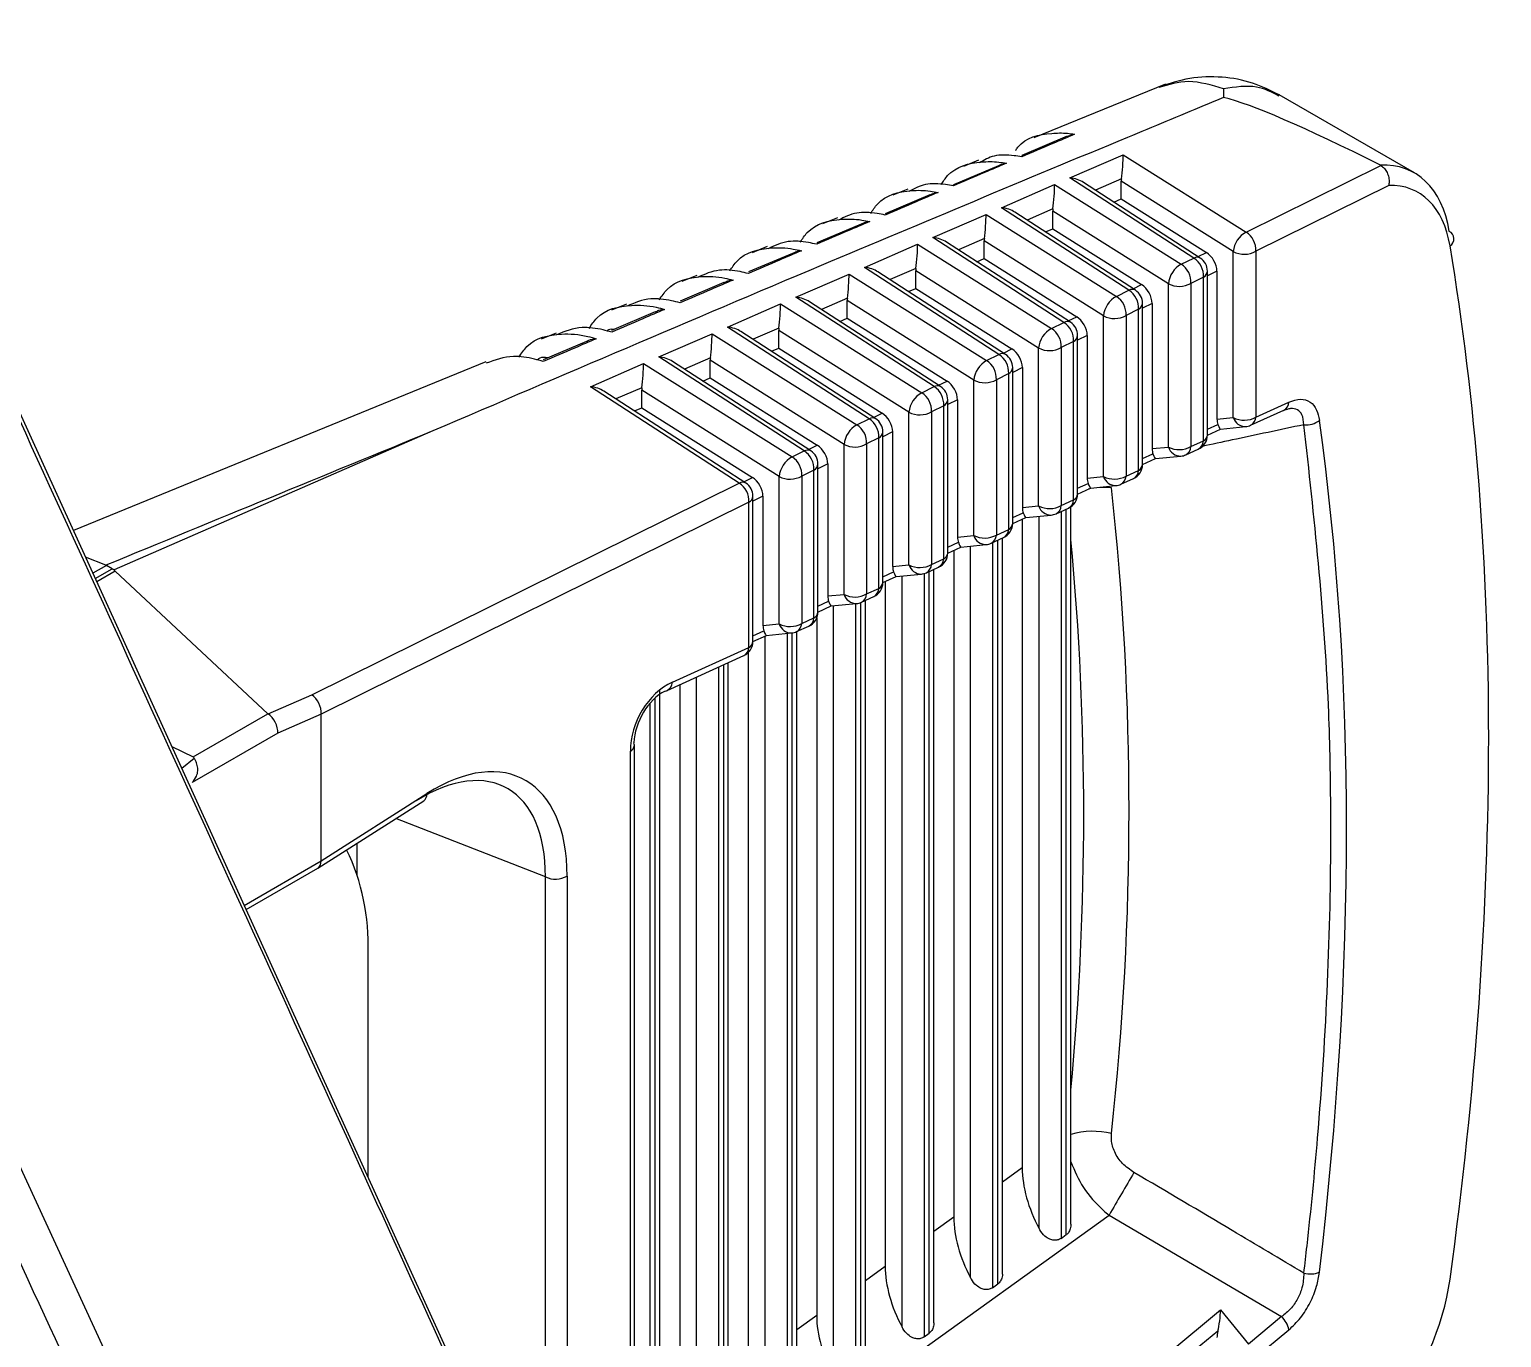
# Model space of a CAD drawing. Extents: x 8 to 113, y 1 to 87.
# Drawn here: x 22.4 to 23.342, y 69.533 to 70.37 of the extents above; entities that cross this region are included whole.
import ezdxf

# ---------------------------------------------------------------- set-up
doc = ezdxf.new("R2010")
doc.units = 0
doc.header["$MEASUREMENT"] = 0
doc.layers.add('OBJECT', color=7, linetype='CONTINUOUS')

msp = doc.modelspace()

# ---------------------------------------------------------------- linework, layer by layer
at = {"layer": 'OBJECT'}
for p, q in [((22.05938, 70.36787), (22.52776, 69.35266)), ((23.12737, 70.33479), (23.04311, 70.30054)), ((23.16447, 70.33192), (23.16443, 70.32639)), ((23.28658, 70.27808), (23.19992, 70.32811)), ((23.06446, 70.30156), (23.03531, 70.28922)), ((23.00766, 70.28614), (22.99797, 70.2822)), ((23.06616, 70.27491), (23.10015, 70.28972)), ((23.10015, 70.28972), (23.17887, 70.24021)), ((23.02037, 70.28264), (22.99163, 70.27054)), ((23.14537, 70.22361), (23.06616, 70.27491)), ((23.17887, 70.24021), (23.26506, 70.2829)), ((23.26506, 70.2829), (23.26479, 70.28305)), ((22.9625, 70.26778), (22.95283, 70.26385)), ((23.02232, 70.25582), (23.05631, 70.27063)), ((23.05631, 70.27063), (23.13737, 70.21965)), ((23.14957, 70.22363), (23.07482, 70.27204)), ((23.09909, 70.27425), (23.08254, 70.26704)), ((23.17063, 70.22771), (23.09899, 70.27278)), ((23.09899, 70.26145), (23.09899, 70.27278)), ((23.27013, 70.2701), (23.18508, 70.22797)), ((22.97642, 70.26399), (22.94788, 70.25196)), ((23.09432, 70.25941), (23.09899, 70.26145)), ((23.09899, 70.26145), (23.15352, 70.22715)), ((22.91742, 70.24938), (22.9078, 70.24544)), ((22.97848, 70.23673), (23.01247, 70.25153)), ((23.01247, 70.25153), (23.09586, 70.19909)), ((23.10382, 70.20303), (23.02232, 70.25582)), ((23.10803, 70.20305), (23.03098, 70.25295)), ((23.05525, 70.25516), (23.0387, 70.24795)), ((23.12913, 70.20715), (23.05514, 70.25368)), ((23.05514, 70.24235), (23.05514, 70.25368)), ((22.93248, 70.24531), (22.90413, 70.23333)), ((23.05048, 70.24032), (23.05514, 70.24235)), ((23.05514, 70.24235), (23.11201, 70.20659)), ((22.87239, 70.23094), (22.86279, 70.22701)), ((22.93464, 70.21764), (22.96863, 70.23244)), ((22.96863, 70.23244), (23.05435, 70.17853)), ((23.06228, 70.18245), (22.97848, 70.23673)), ((23.06648, 70.18247), (22.98714, 70.23386)), ((23.01141, 70.23607), (22.99486, 70.22886)), ((23.08762, 70.18659), (23.0113, 70.23459)), ((23.0113, 70.22326), (23.0113, 70.23459)), ((23.17063, 70.12153), (23.17063, 70.22771)), ((23.18508, 70.22797), (23.18508, 70.12179)), ((22.88853, 70.2266), (22.86038, 70.21468)), ((23.00664, 70.22123), (23.0113, 70.22326)), ((23.0113, 70.22326), (23.0705, 70.18603)), ((23.13737, 70.21965), (23.14537, 70.22361)), ((23.1482, 70.22451), (23.15352, 70.22715)), ((22.82736, 70.2125), (22.81779, 70.20858)), ((22.8908, 70.19854), (22.92479, 70.21335)), ((22.92479, 70.21335), (23.01285, 70.15796)), ((23.02073, 70.16187), (22.93464, 70.21764)), ((23.02494, 70.16189), (22.9433, 70.21477)), ((22.96757, 70.21698), (22.95102, 70.20977)), ((23.04611, 70.16603), (22.96746, 70.2155)), ((22.96746, 70.20417), (22.96746, 70.2155)), ((23.15157, 70.21137), (23.14357, 70.20741)), ((23.15157, 70.10656), (23.15157, 70.21137)), ((23.15413, 70.11042), (23.15413, 70.21523)), ((23.16024, 70.21517), (23.15413, 70.21214)), ((23.16024, 70.21517), (23.16024, 70.12052)), ((22.84459, 70.20786), (22.81662, 70.19599)), ((22.9628, 70.20214), (22.96746, 70.20417)), ((22.96746, 70.20417), (23.029, 70.16547)), ((23.09586, 70.19909), (23.10382, 70.20303)), ((23.10665, 70.20394), (23.11201, 70.20659)), ((23.12913, 70.10266), (23.12913, 70.20715)), ((23.14357, 70.20741), (23.14357, 70.10292)), ((22.78233, 70.19405), (22.77279, 70.19015)), ((22.84696, 70.17945), (22.88095, 70.19425)), ((22.88095, 70.19425), (22.97134, 70.1374)), ((22.97919, 70.14129), (22.8908, 70.19854)), ((22.98339, 70.14131), (22.89946, 70.19567)), ((22.92373, 70.19788), (22.90718, 70.19067)), ((23.00461, 70.14547), (22.92362, 70.19641)), ((22.92362, 70.18508), (22.92362, 70.19641)), ((23.11002, 70.19079), (23.10206, 70.18685)), ((23.11002, 70.08767), (23.11002, 70.19079)), ((23.11259, 70.09153), (23.11259, 70.19465)), ((23.11873, 70.19461), (23.11259, 70.19156)), ((23.11873, 70.19461), (23.11873, 70.10165)), ((22.72414, 69.40014), (22.36485, 70.1888)), ((22.80065, 70.18909), (22.77287, 70.17727)), ((22.91896, 70.18304), (22.92362, 70.18508)), ((22.92362, 70.18508), (22.98749, 70.14491)), ((23.05435, 70.17853), (23.06228, 70.18245)), ((23.06511, 70.18336), (23.0705, 70.18603)), ((23.08762, 70.0838), (23.08762, 70.18659)), ((23.10206, 70.18685), (23.10206, 70.08405)), ((22.7373, 70.17561), (22.72779, 70.17172)), ((22.80311, 70.16036), (22.83711, 70.17516)), ((22.83711, 70.17516), (22.92983, 70.11684)), ((22.93764, 70.12071), (22.84696, 70.17945)), ((22.94185, 70.12073), (22.85562, 70.17658)), ((22.87989, 70.17879), (22.86334, 70.17158)), ((22.9631, 70.12491), (22.87978, 70.17731)), ((22.87978, 70.16598), (22.87978, 70.17731)), ((23.07105, 70.07265), (23.07105, 70.17407)), ((23.07722, 70.17405), (23.07105, 70.17098)), ((23.07722, 70.17405), (23.07722, 70.08279)), ((22.75671, 70.17028), (22.72911, 70.15853)), ((22.87512, 70.16395), (22.87978, 70.16598)), ((22.87978, 70.16598), (22.94598, 70.12434)), ((23.01285, 70.15796), (23.02073, 70.16187)), ((23.02357, 70.16278), (23.029, 70.16547)), ((23.04611, 70.06493), (23.04611, 70.16603)), ((23.06848, 70.17021), (23.06056, 70.16629)), ((23.06056, 70.16629), (23.06056, 70.06519)), ((23.06848, 70.06879), (23.06848, 70.17021)), ((22.69227, 70.15717), (22.42848, 70.04913)), ((22.75927, 70.14126), (22.79327, 70.15607)), ((22.79327, 70.15607), (22.88833, 70.09628)), ((22.8961, 70.10013), (22.80311, 70.16036)), ((22.9003, 70.10015), (22.81178, 70.15749)), ((22.83605, 70.1597), (22.81949, 70.15249)), ((22.92159, 70.10435), (22.83594, 70.15822)), ((22.83594, 70.14689), (22.83594, 70.15822)), ((23.0295, 70.05377), (23.0295, 70.15349)), ((23.03572, 70.15348), (23.0295, 70.15041)), ((23.03572, 70.15348), (23.03572, 70.06392)), ((22.83127, 70.14486), (22.83594, 70.14689)), ((22.83594, 70.14689), (22.90448, 70.10378)), ((22.98202, 70.1422), (22.98749, 70.14491)), ((23.00461, 70.04607), (23.00461, 70.14547)), ((23.02693, 70.14963), (23.01905, 70.14573)), ((23.01905, 70.14573), (23.01905, 70.04632)), ((23.02693, 70.04991), (23.02693, 70.14963)), ((22.85455, 70.07955), (22.75927, 70.14126)), ((22.85876, 70.07957), (22.76794, 70.1384)), ((22.79221, 70.1406), (22.77565, 70.1334)), ((22.88009, 70.08379), (22.7921, 70.13913)), ((22.7921, 70.1278), (22.7921, 70.13913)), ((22.97134, 70.1374), (22.97919, 70.14129)), ((22.78743, 70.12577), (22.7921, 70.1278)), ((22.7921, 70.1278), (22.86297, 70.08322)), ((22.94048, 70.12162), (22.94598, 70.12434)), ((22.9631, 70.0272), (22.9631, 70.12491)), ((22.98539, 70.12905), (22.97754, 70.12517)), ((22.97754, 70.12517), (22.97754, 70.02746)), ((22.98539, 70.03103), (22.98539, 70.12905)), ((22.99421, 70.13292), (22.98796, 70.12983)), ((22.98796, 70.03489), (22.98796, 70.13291)), ((22.99421, 70.13292), (22.99421, 70.04506)), ((23.18178, 70.11654), (23.20294, 70.12616)), ((23.18508, 70.12179), (23.20624, 70.13141)), ((23.20505, 70.12666), (23.20349, 70.12626)), ((22.92983, 70.11684), (22.93764, 70.12071)), ((23.15413, 70.1141), (23.16078, 70.11712)), ((23.16024, 70.12052), (23.17063, 70.12153)), ((23.1624, 70.11412), (23.17861, 70.11569)), ((22.65847, 70.11295), (22.45443, 70.02409)), ((22.94384, 70.10847), (22.93604, 70.10461)), ((22.94384, 70.01214), (22.94384, 70.10847)), ((22.9527, 70.11236), (22.94641, 70.10925)), ((22.94641, 70.016), (22.94641, 70.11234)), ((22.9527, 70.11236), (22.9527, 70.02619)), ((23.14357, 70.10292), (23.15157, 70.10656)), ((23.15413, 70.11035), (23.16242, 70.11412)), ((22.88833, 70.09628), (22.8961, 70.10013)), ((22.89893, 70.10104), (22.90448, 70.10378)), ((22.92159, 70.00834), (22.92159, 70.10435)), ((22.93604, 70.10461), (22.93604, 70.00859)), ((23.11259, 70.09521), (23.11928, 70.09825)), ((23.11873, 70.10165), (23.12913, 70.10266)), ((23.12089, 70.09525), (23.1371, 70.09683)), ((23.14027, 70.09768), (23.14827, 70.10131)), ((22.9023, 70.08789), (22.89453, 70.08404)), ((22.9023, 69.99326), (22.9023, 70.08789)), ((22.9112, 70.0918), (22.90487, 70.08867)), ((22.90487, 69.99712), (22.90487, 70.09176)), ((22.9112, 70.0918), (22.9112, 70.00733)), ((23.10206, 70.08405), (23.11002, 70.08767)), ((23.11259, 70.09147), (23.12091, 70.09525)), ((22.58092, 69.94401), (22.85455, 70.07955)), ((22.85739, 70.08046), (22.86297, 70.08322)), ((22.88009, 69.98947), (22.88009, 70.08379)), ((22.89453, 70.08404), (22.89453, 69.98973)), ((23.07105, 70.07633), (23.07777, 70.07939)), ((23.07722, 70.08279), (23.08762, 70.0838)), ((23.07938, 70.07638), (23.0956, 70.07796)), ((23.09877, 70.07881), (23.10673, 70.08243)), ((22.86969, 70.07124), (22.86332, 70.06809)), ((22.86332, 69.97824), (22.86332, 70.07118)), ((22.86969, 70.07124), (22.86969, 69.98846)), ((23.06056, 70.06519), (23.06848, 70.06879)), ((23.07104, 70.07259), (23.0794, 70.07639)), ((22.86075, 70.06731), (22.58695, 69.93169)), ((22.86075, 69.97438), (22.86075, 70.06731)), ((23.0295, 70.05745), (23.03626, 70.06052)), ((23.03572, 70.06392), (23.04611, 70.06493)), ((23.03788, 70.05752), (23.05409, 70.0591)), ((23.04637, 69.60248), (23.04637, 70.05835)), ((23.05726, 70.05995), (23.06518, 70.06355)), ((23.06045, 70.0614), (23.06045, 69.59615)), ((23.0638, 69.59856), (23.0638, 70.06292)), ((23.06673, 69.60523), (23.06673, 70.06443)), ((23.01905, 70.04632), (23.02693, 70.04991)), ((23.0295, 70.0537), (23.0379, 70.05752)), ((23.03561, 70.05648), (23.03561, 69.6413)), ((22.98796, 70.03857), (22.99476, 70.04166)), ((22.99421, 70.04506), (23.00461, 70.04607)), ((22.99637, 70.03865), (23.01258, 70.04023)), ((23.00253, 69.57095), (23.00253, 70.03925)), ((23.01575, 70.04108), (23.02364, 70.04467)), ((23.01661, 70.04147), (23.01661, 69.56463)), ((23.01996, 69.56704), (23.01996, 70.04299)), ((23.02289, 69.5737), (23.02289, 70.04433)), ((22.4493, 70.02699), (22.43622, 70.03213)), ((22.97754, 70.02746), (22.98539, 70.03103)), ((22.98796, 70.03482), (22.99639, 70.03866)), ((22.99177, 70.03656), (22.99177, 69.60977)), ((22.44958, 70.02682), (22.44092, 70.02182)), ((22.44245, 70.01846), (22.45326, 70.0247)), ((22.45524, 70.02325), (22.44339, 70.0164)), ((22.45326, 70.0247), (22.44958, 70.02682)), ((22.55282, 69.93197), (22.45524, 70.02325)), ((22.94641, 70.01968), (22.95325, 70.02279)), ((22.9527, 70.02619), (22.9631, 70.0272)), ((22.95486, 70.01979), (22.97108, 70.02137)), ((22.97277, 70.02168), (22.97277, 69.5331)), ((22.97425, 70.02222), (22.98209, 70.02578)), ((22.97612, 69.53551), (22.97612, 70.02307)), ((22.97905, 69.54218), (22.97905, 70.0244)), ((22.93604, 70.00859), (22.94384, 70.01214)), ((22.94641, 70.01594), (22.95488, 70.01979)), ((22.94793, 70.01663), (22.94793, 69.57825)), ((22.95869, 69.53943), (22.95869, 70.02016)), ((22.90487, 70.0008), (22.91174, 70.00393)), ((22.9112, 70.00733), (22.92159, 70.00834)), ((22.91336, 70.00092), (22.92957, 70.0025)), ((22.92893, 70.00244), (22.92893, 69.50158)), ((22.93228, 69.50399), (22.93228, 70.00316)), ((22.93274, 70.00335), (22.94055, 70.0069)), ((22.93521, 69.51065), (22.93521, 70.00447)), ((22.89453, 69.98973), (22.9023, 69.99326)), ((22.90409, 69.99326), (22.90409, 69.54672)), ((22.90487, 69.99706), (22.91338, 70.00092)), ((22.91485, 69.5079), (22.91485, 70.00107)), ((22.86332, 69.98192), (22.87024, 69.98506)), ((22.86969, 69.98846), (22.88009, 69.98947)), ((22.87185, 69.98206), (22.88806, 69.98364)), ((22.88509, 69.98335), (22.88509, 69.47005)), ((22.88844, 69.47246), (22.88844, 69.98368)), ((22.89123, 69.98449), (22.899, 69.98802)), ((22.89137, 69.47913), (22.89137, 69.98455)), ((22.81172, 69.95209), (22.86075, 69.97438)), ((22.86332, 69.97817), (22.87187, 69.98206)), ((22.87101, 69.47638), (22.87101, 69.98167)), ((22.80842, 69.94685), (22.85746, 69.96913)), ((22.84753, 69.44761), (22.84753, 69.96462)), ((22.86025, 69.97103), (22.86025, 69.5152)), ((22.82717, 69.44485), (22.82717, 69.95537)), ((22.84125, 69.96177), (22.84125, 69.43853)), ((22.8446, 69.44094), (22.8446, 69.96329)), ((22.80369, 69.41608), (22.80369, 69.94713)), ((22.81641, 69.95048), (22.81641, 69.48367)), ((22.55298, 69.93184), (22.58092, 69.94401)), ((22.79741, 69.93866), (22.79741, 69.407)), ((22.80076, 69.40941), (22.80076, 69.94208)), ((22.50498, 69.90435), (22.55282, 69.93197)), ((22.58695, 69.93163), (22.55925, 69.91957)), ((22.58695, 69.83775), (22.58695, 69.93163)), ((22.55925, 69.91957), (22.50442, 69.88791)), ((22.49137, 69.91107), (22.50498, 69.90435)), ((22.78487, 69.36508), (22.78487, 69.90792)), ((22.78743, 69.3636), (22.78743, 69.91178)), ((22.49775, 69.89707), (22.50581, 69.90358)), ((22.58695, 69.83775), (22.65469, 69.88084)), ((22.58494, 69.83321), (22.65263, 69.87626)), ((22.73049, 69.82749), (22.63483, 69.86494)), ((22.60988, 69.84908), (22.60988, 69.82871)), ((22.53772, 69.80933), (22.58695, 69.83775)), ((22.53894, 69.80665), (22.58481, 69.83314)), ((22.58695, 69.83775), (22.58695, 69.83775)), ((22.73049, 69.39647), (22.73049, 69.82749)), ((22.74435, 69.82805), (22.74435, 69.38847)), ((22.617, 69.63531), (22.617, 69.77909)), ((23.03561, 69.6413), (23.02289, 69.63215)), ((22.78743, 69.39259), (23.09117, 69.611)), ((22.99177, 69.60977), (22.97905, 69.60063)), ((23.09117, 69.611), (23.2016, 69.54611)), ((23.06045, 69.59615), (23.0638, 69.59856)), ((22.94793, 69.57825), (22.93521, 69.5691)), ((23.01661, 69.56463), (23.01996, 69.56704)), ((23.12937, 69.52303), (23.16258, 69.55055)), ((23.16258, 69.55055), (23.18043, 69.52856)), ((22.90409, 69.54672), (22.89137, 69.53758)), ((23.2016, 69.54611), (23.18043, 69.52856)), ((22.97277, 69.5331), (22.97612, 69.53551)), ((23.16078, 69.5368), (23.13906, 69.5188)), ((23.18508, 69.52016), (23.20624, 69.5377))]:
    msp.add_line(p, q, dxfattribs=at)
at = {"layer": 'OBJECT', "flags": 128}
msp.add_lwpolyline([(22.80707, 69.94646), (22.80796, 69.94667), (22.80842, 69.94685)], dxfattribs=at)
at = {"layer": 'OBJECT'}
for centre, radius, start, end in [((23.18649, 70.22622), 0.01593, 118.57283, 174.61885), ((23.17149, 70.22877), 0.01361, 356.61778, 57.14319), ((23.30639, 70.23588), 0.00543, 303.42013, 62.44955), ((23.17762, 70.24127), 0.01525, 242.75324, 299.28003), ((23.14498, 70.20566), 0.01593, 118.57313, 174.61855), ((23.12998, 70.20821), 0.01361, 356.61326, 57.14771), ((23.14748, 70.21974), 0.00441, 61.7755, 118.68161), ((23.13798, 70.21218), 0.01361, 356.61631, 57.14411), ((23.14413, 70.21523), 0.01, 0, 57.06831), ((23.14935, 70.21563), 0.0048, 297.5272, 355.25834), ((23.10594, 70.19916), 0.00441, 61.76132, 118.68762), ((23.09644, 70.1916), 0.01361, 356.61648, 57.14649), ((23.10259, 70.19465), 0.01, 0, 57.06831), ((23.13611, 70.22071), 0.01525, 242.75362, 299.27965), ((23.10348, 70.1851), 0.01593, 118.57419, 174.61749), ((23.08847, 70.18765), 0.01361, 356.61557, 57.1474), ((23.10781, 70.19505), 0.0048, 297.52704, 355.26408), ((23.06439, 70.17858), 0.00441, 61.7658, 118.68479), ((23.05489, 70.17102), 0.01361, 356.61722, 57.14321), ((23.06105, 70.17407), 0.01, 0, 57.06831), ((23.0946, 70.20015), 0.01525, 242.75361, 299.28059), ((23.06197, 70.16454), 0.01593, 118.57472, 174.61696), ((23.04697, 70.16709), 0.01361, 356.61648, 57.14649), ((23.06626, 70.17447), 0.0048, 297.52484, 355.26071), ((23.02285, 70.158), 0.00441, 61.75965, 118.69094), ((23.01335, 70.15044), 0.01361, 356.61592, 57.14651), ((23.0195, 70.15349), 0.01, 0, 57.06831), ((23.0531, 70.17959), 0.01525, 242.75534, 299.27886), ((23.02046, 70.14398), 0.01593, 118.57283, 174.61885), ((23.00546, 70.14653), 0.01361, 356.61688, 57.1441), ((23.02472, 70.15389), 0.0048, 297.52485, 355.26332), ((23.01159, 70.15903), 0.01525, 242.75324, 299.28003), ((22.97896, 70.12342), 0.01593, 118.57313, 174.61855), ((22.96395, 70.12597), 0.01361, 356.61648, 57.14649), ((22.9813, 70.13742), 0.00441, 61.76557, 118.68337), ((22.9718, 70.12986), 0.01361, 356.61842, 57.14255), ((22.97796, 70.13291), 0.01, 0, 57.06831), ((22.97008, 70.13847), 0.01525, 242.75303, 299.28117), ((22.98317, 70.13331), 0.0048, 297.52939, 355.25911), ((23.20014, 70.13158), 0.0061, 297.35608, 358.3258), ((22.93745, 70.10285), 0.01593, 118.57419, 174.61749), ((22.92245, 70.10541), 0.01361, 356.61557, 57.1474), ((22.93976, 70.11684), 0.00441, 61.75965, 118.69094), ((22.93026, 70.10928), 0.01361, 356.61592, 57.14651), ((22.93641, 70.11234), 0.01, 0, 57.06831), ((23.17762, 70.13509), 0.01525, 242.75324, 299.28003), ((23.17857, 70.12402), 0.00832, 197.39102, 270.24264), ((23.17764, 70.12565), 0.01, 275.56151, 294.44248), ((23.17897, 70.12196), 0.0061, 297.35523, 358.32444), ((23.21735, 70.13072), 0.01387, 263.82724, 307.5336), ((22.94163, 70.11273), 0.0048, 297.52485, 355.26332), ((23.14413, 70.11042), 0.01, 294.44248, 0), ((23.14524, 70.10688), 0.00634, 298.58692, 357.09496), ((23.14935, 70.11081), 0.0048, 297.5272, 355.25834), ((22.89594, 70.08229), 0.01593, 118.57283, 174.61885), ((22.88094, 70.08485), 0.01361, 356.61778, 57.14319), ((22.89821, 70.09626), 0.00441, 61.77544, 118.67351), ((22.88871, 70.0887), 0.01361, 356.61778, 57.14319), ((22.89487, 70.09176), 0.01, 0, 57.06831), ((22.92858, 70.11791), 0.01525, 242.75416, 299.28004), ((23.13611, 70.11622), 0.01525, 242.75362, 299.27965), ((23.13707, 70.10515), 0.00832, 197.39323, 270.24044), ((23.13613, 70.10678), 0.01, 275.56151, 294.44248), ((23.13724, 70.10324), 0.00634, 298.58464, 357.09709), ((22.90008, 70.09215), 0.0048, 297.52939, 355.25911), ((23.10259, 70.09153), 0.01, 294.44248, 0), ((23.10369, 70.088), 0.00634, 298.59155, 357.08812), ((23.10781, 70.09193), 0.0048, 297.52704, 355.26408), ((22.85667, 70.07568), 0.00441, 61.76594, 118.69117), ((22.84717, 70.06812), 0.01361, 356.61468, 57.14865), ((22.85332, 70.07118), 0.01, 0, 57.06831), ((22.88707, 70.09735), 0.01525, 242.75266, 299.28062), ((23.0946, 70.09736), 0.01525, 242.75361, 299.28059), ((23.09556, 70.08629), 0.00832, 197.39368, 270.24252), ((23.09463, 70.08792), 0.01, 275.56151, 294.44248), ((23.09573, 70.08438), 0.00634, 298.59155, 357.08812), ((22.85854, 70.07157), 0.0048, 297.52485, 355.26332), ((23.06105, 70.07265), 0.01, 294.44248, 0), ((23.06215, 70.06911), 0.00634, 298.58556, 357.09632), ((23.06626, 70.07305), 0.0048, 297.52484, 355.26071), ((23.08818, 70.03106), 0.04579, 84.25799, 103.14985), ((21.19484, 69.87001), 1.90913, 353.78748, 6.21252), ((23.0531, 70.07849), 0.01525, 242.75534, 299.27886), ((23.05406, 70.06742), 0.00832, 197.39544, 270.24076), ((23.05312, 70.06905), 0.01, 275.56151, 294.44248), ((23.05423, 70.06551), 0.00634, 298.58332, 357.09635), ((23.0195, 70.05377), 0.01, 294.44248, 0), ((23.02061, 70.05023), 0.00634, 298.59155, 357.08812), ((23.02472, 70.05417), 0.0048, 297.52485, 355.26332), ((23.01159, 70.05963), 0.01525, 242.75324, 299.28003), ((23.01255, 70.04856), 0.00832, 197.38927, 270.24663), ((23.01161, 70.05019), 0.01, 275.56151, 294.44248), ((23.01272, 70.04665), 0.00634, 298.58623, 357.09344), ((21.18937, 69.86723), 1.88562, 354.63613, 5.36387), ((22.97796, 70.03489), 0.01, 294.44248, 0), ((22.97906, 70.03135), 0.00634, 298.58332, 357.09635), ((22.98317, 70.03528), 0.0048, 297.52939, 355.25911), ((22.97008, 70.04076), 0.01525, 242.75303, 299.28117), ((22.97104, 70.02969), 0.00832, 197.39247, 270.24374), ((22.97011, 70.03132), 0.01, 275.56151, 294.44248), ((22.97121, 70.02778), 0.00634, 298.58863, 357.09103), ((22.93641, 70.016), 0.01, 294.44248, 0), ((22.93751, 70.01246), 0.00634, 298.59515, 357.08673), ((22.94163, 70.0164), 0.0048, 297.52485, 355.26332), ((22.92858, 70.0219), 0.01525, 242.75416, 299.28004), ((22.92954, 70.01083), 0.00832, 197.39161, 270.24459), ((22.9286, 70.01245), 0.01, 275.56151, 294.44248), ((22.92971, 70.00892), 0.00634, 298.59114, 357.09089), ((22.89487, 69.99712), 0.01, 294.44248, 0), ((22.89597, 69.99358), 0.00634, 298.58049, 357.09917), ((22.90008, 69.99752), 0.0048, 297.52939, 355.25911), ((22.88707, 70.00303), 0.01525, 242.75266, 299.28062), ((22.88803, 69.99196), 0.00832, 197.3898, 270.24386), ((22.88709, 69.99359), 0.01, 275.56151, 294.44248), ((22.8882, 69.99005), 0.00634, 298.58332, 357.09635), ((22.85332, 69.97824), 0.01, 294.44248, 0), ((22.85443, 69.9747), 0.00634, 298.59233, 357.08955), ((22.85854, 69.97863), 0.0048, 297.52485, 355.26332), ((22.80539, 69.95241), 0.00634, 298.59155, 357.08812), ((22.78262, 69.91219), 0.00483, 297.72819, 355.05998), ((22.78395, 69.91177), 0.00349, 0.15678, 25.53189), ((22.64969, 69.88034), 0.00503, 305.73665, 5.64535), ((22.47677, 69.78422), 0.14033, 357.90387, 25.61745), ((22.73687, 69.84148), 0.01538, 245.50384, 299.13342), ((23.08113, 69.61231), 0.05241, 77.17889, 105.94639), ((24.78746, 68.64009), 1.9545, 149.28549, 150.21418), ((23.21994, 69.59041), 0.01696, 256.08616, 290.232), ((23.19057, 69.53453), 0.01599, 11.4411, 46.39167)]:
    msp.add_arc(centre, radius, start, end, dxfattribs=at)
for centre, major_axis, ratio, start_param, end_param in [((24.75929, 69.28934), (1.61042, -1.03656), 0.039919, 2.784729, 3.025842), ((23.09892, 70.28134), (0.00085, 0.01127), 0.079449, 4.038059, 5.556495), ((23.06493, 70.26654), (0.01405, -0.00116), 0.599576, 0.84047, 1.532478), ((23.22949, 70.17248), (0.05582, 0.1063), 0.548821, 5.657508, 6.594129), ((23.05508, 70.26225), (0.00085, 0.01127), 0.079449, 4.038059, 5.556495), ((23.10606, 70.27686), (0.00499, 0.00867), 0.577651, 2.180566, 2.354466), ((23.23692, 70.16861), (0.05084, 0.09763), 0.546171, 5.655725, 6.577259), ((23.01124, 70.24316), (0.00085, 0.01127), 0.079449, 4.038059, 5.556495), ((23.02109, 70.24744), (0.01405, -0.00116), 0.599576, 0.84047, 1.532478), ((23.06222, 70.25776), (0.00499, 0.00867), 0.577651, 2.180566, 2.354466), ((22.9674, 70.22406), (0.00085, 0.01127), 0.079449, 4.038059, 5.556495), ((22.97725, 70.22835), (0.01405, -0.00116), 0.599576, 0.84047, 1.532478), ((23.01838, 70.23867), (0.00499, 0.00867), 0.577651, 2.180566, 2.354466), ((21.83381, 68.95393), (1.0353, 1.98807), 0.546171, 5.292217, 5.655725), ((23.1531, 70.21917), (-0.00503, 0.00866), 0.585467, 3.931567, 5.443649), ((22.92356, 70.20497), (0.00085, 0.01127), 0.079449, 4.038059, 5.556495), ((22.93341, 70.20926), (0.01405, -0.00116), 0.599576, 0.84047, 1.532478), ((22.97453, 70.21958), (0.00499, 0.00867), 0.577651, 2.180566, 2.354466), ((23.11159, 70.19861), (-0.00503, 0.00866), 0.585467, 3.931567, 5.443649), ((22.87972, 70.18588), (0.00085, 0.01127), 0.079449, 4.038059, 5.556495), ((22.88957, 70.19017), (0.01405, -0.00116), 0.599576, 0.84047, 1.532478), ((22.93069, 70.20048), (0.00499, 0.00867), 0.577651, 2.180566, 2.354466), ((23.07008, 70.17805), (-0.00503, 0.00866), 0.585467, 3.931567, 5.443649), ((22.83588, 70.16679), (0.00085, 0.01127), 0.079449, 4.038059, 5.556495), ((22.84573, 70.17107), (0.01405, -0.00116), 0.599576, 0.84047, 1.532478), ((22.88685, 70.18139), (0.00499, 0.00867), 0.577651, 2.180566, 2.354466), ((23.02858, 70.15749), (-0.00503, 0.00866), 0.585467, 3.931567, 5.443649), ((22.79204, 70.14769), (0.00085, 0.01127), 0.079449, 4.038059, 5.556495), ((22.80188, 70.15198), (0.01405, -0.00116), 0.599576, 0.84047, 1.532478), ((22.84301, 70.1623), (0.00499, 0.00867), 0.577651, 2.180566, 2.354466), ((22.98707, 70.13693), (-0.00503, 0.00866), 0.585467, 3.931567, 5.443649), ((22.75804, 70.13289), (0.01405, -0.00116), 0.599576, 0.84047, 1.532478), ((22.79917, 70.14321), (0.00499, 0.00867), 0.577651, 2.180566, 2.354466), ((22.94556, 70.11637), (-0.00503, 0.00866), 0.585467, 3.931567, 5.443649), ((23.16693, 70.1246), (0.00385, 0.01007), 0.543423, 2.184327, 2.590588), ((23.15979, 70.12391), (-0.00262, 0.00979), 0.106887, 2.308208, 3.159363), ((21.7895, 68.9255), (1.00355, 1.9254), 0.546183, 5.319886, 5.628915), ((21.07138, 67.94471), (13.55466, 5.79644), 0.094066, 1.41333, 1.428842), ((22.90406, 70.09581), (-0.00503, 0.00866), 0.585467, 3.931567, 5.443649), ((23.12543, 70.10574), (0.00385, 0.01007), 0.543423, 2.184327, 2.590588), ((23.11829, 70.10504), (-0.00262, 0.00979), 0.106887, 2.308208, 3.159363), ((22.86255, 70.07525), (-0.00503, 0.00866), 0.585467, 3.931567, 5.443649), ((23.08392, 70.08687), (0.00385, 0.01007), 0.543423, 2.184327, 2.590588), ((23.07678, 70.08618), (-0.00262, 0.00979), 0.106887, 2.308208, 3.159363), ((23.04241, 70.06801), (0.00385, 0.01007), 0.543423, 2.184327, 2.590588), ((23.03527, 70.06731), (-0.00262, 0.00979), 0.106887, 2.308208, 3.159363), ((23.00091, 70.04914), (0.00385, 0.01007), 0.543423, 2.184327, 2.590588), ((22.99377, 70.04845), (-0.00262, 0.00979), 0.106887, 2.308208, 3.159363), ((23.14065, 70.32779), (0.69558, 0.29623), 0.103903, 3.216204, 3.219545), ((23.14433, 70.32566), (0.69558, 0.29623), 0.103903, 3.219545, 3.232636), ((23.14481, 70.32594), (0.69197, 0.29935), 0.11077, 3.17667, 3.189759), ((22.9594, 70.03028), (0.00385, 0.01007), 0.543423, 2.184327, 2.590588), ((22.95226, 70.02958), (-0.00262, 0.00979), 0.106887, 2.308208, 3.159363), ((22.91789, 70.01141), (0.00385, 0.01007), 0.543423, 2.184327, 2.590588), ((22.91075, 70.01072), (-0.00262, 0.00979), 0.106887, 2.308208, 3.159363), ((22.87639, 69.99255), (0.00385, 0.01007), 0.543423, 2.184327, 2.590588), ((22.86925, 69.99185), (-0.00262, 0.00979), 0.106887, 2.308208, 3.159363), ((22.81678, 69.91639), (0.01678, 0.03637), 0.746233, 0.713143, 2.124669), ((22.80934, 69.92025), (0.01275, 0.02722), 0.6715, 0.71132, 2.122845), ((22.57969, 69.93563), (-0.00422, 0.00907), 0.65764, 3.98628, 5.498362), ((22.61028, 69.95719), (0.05766, 0.02495), 0.11077, 3.189759, 3.215939), ((22.55218, 69.92365), (-0.00451, 0.00894), 0.611471, 3.961588, 5.480025), ((22.7138, 69.99403), (0.1268, 0.06259), 0.052184, 3.109484, 3.115839), ((22.65401, 69.76975), (0.06218, 0.1204), 0.544409, 5.47139, 7.03459), ((22.47837, 69.88104), (0.02725, 0.02281), 0.225664, 6.241631, 6.382232), ((22.64657, 69.77361), (0.05848, 0.1111), 0.541805, 5.475394, 7.038594), ((22.57969, 69.84173), (-0.00519, 0.00855), 0.59377, 3.128846, 3.914325), ((23.07841, 69.61707), (-0.03015, 0.0521), 0.583023, 0.78916, 1.51409), ((23.03457, 69.58555), (-0.03015, 0.0521), 0.583023, 0.78916, 1.51409), ((22.99073, 69.55402), (-0.03015, 0.0521), 0.583023, 0.78916, 1.51409), ((23.23692, 69.53986), (0.05084, 0.09763), 0.546171, 4.370683, 5.292217), ((23.15979, 69.54601), (0.00138, 0.01392), 0.177178, 4.008057, 5.062469), ((22.94689, 69.5225), (-0.03015, 0.0521), 0.583023, 0.78916, 1.51409), ((23.16693, 69.53721), (0.00404, 0.01025), 0.521, 1.812242, 2.218503)]:
    msp.add_ellipse(centre, major_axis=major_axis, ratio=ratio, start_param=start_param, end_param=end_param, dxfattribs=at)
for points, knots in [([(22.48641, 69.38158), (22.41228, 69.54199), (22.25995, 69.8716), (22.10796, 70.20088), (22.02994, 70.36991)], [0, 0, 0, 0, 0.486656, 1, 1, 1, 1]), ([(23.20015, 70.32797), (23.19453, 70.33075), (23.18294, 70.33649), (23.1633, 70.33999), (23.14267, 70.3395), (23.12954, 70.33517), (23.12296, 70.333)], [0, 0, 0, 0, 0.234436, 0.483458, 0.741033, 1, 1, 1, 1]), ([(23.16447, 70.33192), (23.15685, 70.33419), (23.1421, 70.33858), (23.12922, 70.33464), (23.12299, 70.33273)], [0, 0, 0, 0, 0.516059, 1, 1, 1, 1]), ([(23.19987, 70.32731), (23.19532, 70.3297), (23.18511, 70.33505), (23.17183, 70.33304), (23.16447, 70.33192)], [0, 0, 0, 0, 0.445445, 1, 1, 1, 1]), ([(23.16443, 70.32639), (23.16033, 70.32469), (23.13985, 70.31618), (23.05387, 70.2804), (22.88856, 70.21145), (22.74112, 70.14833), (22.65847, 70.11295)], [0, 0, 0, 0, 0.024148, 0.120739, 0.507103, 1, 1, 1, 1]), ([(23.03126, 70.29235), (23.03177, 70.2931), (23.03698, 70.3008), (23.04948, 70.30338), (23.06255, 70.30382), (23.06759, 70.30308), (23.06916, 70.30285)], [0, 0, 0, 0, 0.064135, 0.661362, 0.894449, 1, 1, 1, 1]), ([(23.06916, 70.30285), (23.0645, 70.30087), (23.0532, 70.29607), (23.0419, 70.29126), (23.03526, 70.28844)], [0, 0, 0, 0, 0.412313, 1, 1, 1, 1]), ([(23.06453, 70.30139), (23.06555, 70.30186), (23.067, 70.30253), (23.06862, 70.30278), (23.06912, 70.30285), (23.06916, 70.30285)], [0, 0, 0, 0, 0.692563, 0.97339, 1, 1, 1, 1]), ([(22.98376, 70.27061), (22.98506, 70.27263), (22.99096, 70.28177), (23.00485, 70.28525), (23.01839, 70.28545), (23.02383, 70.28453), (23.02544, 70.28426)], [0, 0, 0, 0, 0.149563, 0.678157, 0.904878, 1, 1, 1, 1]), ([(23.02544, 70.28426), (23.02078, 70.28227), (23.00948, 70.27746), (22.99817, 70.27264), (22.99153, 70.26981)], [0, 0, 0, 0, 0.412352, 1, 1, 1, 1]), ([(23.03526, 70.28844), (23.03364, 70.28867), (23.02754, 70.28957), (23.0177, 70.28996), (23.01128, 70.28633), (23.00829, 70.28464)], [0, 0, 0, 0, 0.162081, 0.610569, 1, 1, 1, 1]), ([(23.02035, 70.28267), (23.02137, 70.28315), (23.02294, 70.28391), (23.02473, 70.28417), (23.0254, 70.28425), (23.02544, 70.28426)], [0, 0, 0, 0, 0.625788, 0.975748, 1, 1, 1, 1]), ([(23.03526, 70.28844), (23.03526, 70.28845), (23.03525, 70.28859), (23.03525, 70.28906), (23.03533, 70.28904), (23.03539, 70.28903)], [0, 0, 0, 0, 0.024678, 0.281588, 1, 1, 1, 1]), ([(23.26506, 70.2829), (23.26585, 70.28232), (23.26743, 70.28114), (23.2692, 70.27833), (23.27027, 70.2751), (23.27046, 70.27233), (23.27025, 70.2707), (23.27014, 70.27017), (23.27013, 70.2701)], [0, 0, 0, 0, 0.2192768, 0.4385033, 0.6592408, 0.8829816, 0.9858182, 1, 1, 1, 1]), ([(22.93863, 70.25217), (22.94, 70.25427), (22.94598, 70.26348), (22.96028, 70.26704), (22.97423, 70.26705), (22.98007, 70.26594), (22.98171, 70.26562)], [0, 0, 0, 0, 0.15211, 0.66607, 0.905873, 1, 1, 1, 1]), ([(22.98171, 70.26562), (22.97705, 70.26363), (22.96575, 70.25881), (22.95445, 70.25398), (22.94781, 70.25115)], [0, 0, 0, 0, 0.412395, 1, 1, 1, 1]), ([(22.99153, 70.26981), (22.98988, 70.27009), (22.98371, 70.27114), (22.97336, 70.27171), (22.96651, 70.26804), (22.96314, 70.26624)], [0, 0, 0, 0, 0.157521, 0.585742, 1, 1, 1, 1]), ([(22.97641, 70.26401), (22.97738, 70.26448), (22.97902, 70.26527), (22.98089, 70.26553), (22.98167, 70.26562), (22.98171, 70.26562)], [0, 0, 0, 0, 0.579731, 0.976704, 1, 1, 1, 1]), ([(22.99153, 70.26981), (22.99153, 70.26982), (22.99153, 70.27001), (22.99152, 70.27053), (22.9916, 70.2705), (22.99165, 70.27048)], [0, 0, 0, 0, 0.023097, 0.336619, 1, 1, 1, 1]), ([(22.89354, 70.23375), (22.89496, 70.23593), (22.90102, 70.24518), (22.91572, 70.24881), (22.93007, 70.24863), (22.9363, 70.24731), (22.93799, 70.24695)], [0, 0, 0, 0, 0.154009, 0.65471, 0.906714, 1, 1, 1, 1]), ([(22.93799, 70.24695), (22.93333, 70.24496), (22.92202, 70.24013), (22.91072, 70.23529), (22.90408, 70.23245)], [0, 0, 0, 0, 0.412428, 1, 1, 1, 1]), ([(22.94781, 70.25115), (22.94611, 70.25147), (22.93989, 70.25267), (22.92904, 70.25344), (22.92177, 70.24976), (22.91802, 70.24787)], [0, 0, 0, 0, 0.153676, 0.5643, 1, 1, 1, 1]), ([(22.93247, 70.24533), (22.9334, 70.24578), (22.9351, 70.2466), (22.93705, 70.24686), (22.93794, 70.24695), (22.93799, 70.24695)], [0, 0, 0, 0, 0.537532, 0.977558, 1, 1, 1, 1]), ([(22.84847, 70.21535), (22.84996, 70.21759), (22.85609, 70.22688), (22.87116, 70.23057), (22.88592, 70.23019), (22.89254, 70.22865), (22.89426, 70.22825)], [0, 0, 0, 0, 0.155367, 0.644, 0.907428, 1, 1, 1, 1]), ([(22.89426, 70.22825), (22.8896, 70.22625), (22.87829, 70.22141), (22.86699, 70.21657), (22.86035, 70.21372)], [0, 0, 0, 0, 0.412465, 1, 1, 1, 1]), ([(22.90408, 70.23245), (22.90235, 70.23282), (22.89606, 70.23416), (22.88474, 70.23516), (22.87705, 70.23149), (22.87294, 70.22953)], [0, 0, 0, 0, 0.1503751, 0.5454734, 1, 1, 1, 1]), ([(22.88853, 70.2266), (22.88943, 70.22704), (22.89118, 70.2279), (22.89321, 70.22816), (22.89422, 70.22824), (22.89426, 70.22825)], [0, 0, 0, 0, 0.49868, 0.978375, 1, 1, 1, 1]), ([(22.80345, 70.19696), (22.80498, 70.19925), (22.81119, 70.20858), (22.82662, 70.2123), (22.84178, 70.21173), (22.84877, 70.20995), (22.85053, 70.20951)], [0, 0, 0, 0, 0.156283, 0.633873, 0.90803, 1, 1, 1, 1]), ([(22.85053, 70.20951), (22.84587, 70.20751), (22.83456, 70.20266), (22.82326, 70.19781), (22.81662, 70.19496)], [0, 0, 0, 0, 0.412496, 1, 1, 1, 1]), ([(22.86035, 70.21372), (22.85858, 70.21413), (22.85223, 70.21561), (22.84044, 70.21685), (22.83234, 70.21321), (22.82785, 70.2112)], [0, 0, 0, 0, 0.147357, 0.528209, 1, 1, 1, 1]), ([(22.84459, 70.20785), (22.84545, 70.20828), (22.84727, 70.20917), (22.84937, 70.20942), (22.85049, 70.2095), (22.85053, 70.20951)], [0, 0, 0, 0, 0.462893, 0.979073, 1, 1, 1, 1]), ([(22.72141, 69.40171), (22.68242, 69.48738), (22.56206, 69.75182), (22.44128, 70.01642), (22.35963, 70.19531)], [0, 0, 0, 0, 0.323955, 1, 1, 1, 1]), ([(22.75845, 70.17857), (22.76003, 70.18092), (22.76631, 70.19027), (22.7821, 70.19403), (22.79764, 70.19324), (22.80501, 70.19123), (22.8068, 70.19074)], [0, 0, 0, 0, 0.156828, 0.624274, 0.908535, 1, 1, 1, 1]), ([(22.8068, 70.19074), (22.80213, 70.18874), (22.79083, 70.18388), (22.77953, 70.17902), (22.77289, 70.17616)], [0, 0, 0, 0, 0.412531, 1, 1, 1, 1]), ([(22.81662, 70.19496), (22.81481, 70.19541), (22.80841, 70.19704), (22.79614, 70.19852), (22.78762, 70.19493), (22.78277, 70.19288)], [0, 0, 0, 0, 0.144584, 0.512313, 1, 1, 1, 1]), ([(22.80066, 70.18908), (22.80148, 70.18948), (22.80335, 70.19041), (22.80553, 70.19066), (22.80675, 70.19074), (22.8068, 70.19074)], [0, 0, 0, 0, 0.429757, 0.979743, 1, 1, 1, 1]), ([(22.71348, 70.1602), (22.7151, 70.16259), (22.72145, 70.17195), (22.73758, 70.17573), (22.75351, 70.17474), (22.76124, 70.17247), (22.76306, 70.17194)], [0, 0, 0, 0, 0.157059, 0.615153, 0.908957, 1, 1, 1, 1]), ([(22.76306, 70.17194), (22.7584, 70.16993), (22.7471, 70.16507), (22.73579, 70.1602), (22.72915, 70.15734)], [0, 0, 0, 0, 0.412559, 1, 1, 1, 1]), ([(22.77289, 70.17616), (22.77104, 70.17667), (22.76458, 70.17843), (22.75184, 70.18017), (22.74291, 70.17664), (22.73768, 70.17456)], [0, 0, 0, 0, 0.142025, 0.497621, 1, 1, 1, 1]), ([(22.7567, 70.17029), (22.75721, 70.17057), (22.75909, 70.1716), (22.76139, 70.17185), (22.76302, 70.17194), (22.76306, 70.17194)], [0, 0, 0, 0, 0.264494, 0.980374, 1, 1, 1, 1]), ([(22.77427, 70.17787), (22.77307, 70.178), (22.77138, 70.17818), (22.77025, 70.17721), (22.76992, 70.17693)], [0, 0, 0, 0, 0.711187, 1, 1, 1, 1]), ([(22.72915, 70.15734), (22.72727, 70.15789), (22.72076, 70.15979), (22.70755, 70.16181), (22.6982, 70.15834), (22.69259, 70.15626)], [0, 0, 0, 0, 0.139653, 0.483989, 1, 1, 1, 1]), ([(22.73202, 70.15977), (22.73018, 70.16), (22.72754, 70.16033), (22.72576, 70.15888), (22.72521, 70.15844)], [0, 0, 0, 0, 0.697708, 1, 1, 1, 1]), ([(23.20279, 70.12592), (23.20346, 70.12628), (23.20454, 70.12685), (23.20487, 70.12684), (23.205, 70.12684)], [0, 0, 0, 0, 0.618083, 1, 1, 1, 1]), ([(23.21586, 70.11692), (23.21564, 70.11924), (23.21525, 70.12335), (23.21193, 70.12665), (23.20843, 70.1277), (23.20583, 70.1269), (23.20505, 70.12666)], [0, 0, 0, 0, 0.346608, 0.61581, 0.885438, 1, 1, 1, 1]), ([(23.20624, 70.13141), (23.20879, 70.13228), (23.2139, 70.13402), (23.2201, 70.13198), (23.22424, 70.12703), (23.2253, 70.12205), (23.2258, 70.11971)], [0, 0, 0, 0, 0.2618794, 0.5244054, 0.7764165, 1, 1, 1, 1]), ([(23.21586, 70.11692), (23.20057, 70.11368), (23.17886, 70.10907), (23.15709, 70.10442), (23.15065, 70.10304)], [0, 0, 0, 0, 0.7043889, 1, 1, 1, 1]), ([(23.21586, 69.57395), (23.21653, 69.57976), (23.21991, 69.60883), (23.22927, 69.70496), (23.23335, 69.79851), (23.23299, 69.88909), (23.23117, 69.97878), (23.2224, 70.05795), (23.21586, 70.11692)], [0, 0, 0, 0, 0.029968, 0.149857, 0.5, 0.529968, 0.649857, 1, 1, 1, 1]), ([(22.50442, 69.88791), (22.50547, 69.88919), (22.50726, 69.89136), (22.50823, 69.89537), (22.50784, 69.89892), (22.50682, 69.90171), (22.50608, 69.90307), (22.50581, 69.90358)], [0, 0, 0, 0, 0.2815, 0.477143, 0.672465, 0.878459, 1, 1, 1, 1]), ([(23.10713, 69.63837), (23.10457, 69.64015), (23.09943, 69.64372), (23.09443, 69.65124), (23.09251, 69.65809), (23.09269, 69.66203), (23.09276, 69.66341)], [0, 0, 0, 0, 0.288935, 0.578765, 0.851938, 1, 1, 1, 1]), ([(23.06673, 69.6451), (23.06911, 69.63954), (23.07385, 69.62842), (23.08374, 69.61724), (23.0899, 69.61207), (23.09117, 69.611)], [0, 0, 0, 0, 0.442974, 0.885211, 1, 1, 1, 1]), ([(23.21586, 69.57395), (23.20056, 69.58306), (23.16437, 69.60463), (23.12808, 69.62602), (23.10713, 69.63837)], [0, 0, 0, 0, 0.422662, 1, 1, 1, 1]), ([(23.06045, 69.59615), (23.05975, 69.59576), (23.05836, 69.59498), (23.05577, 69.59486), (23.0529, 69.59562), (23.04964, 69.59775), (23.04754, 69.60038), (23.04654, 69.60217), (23.04637, 69.60248)], [0, 0, 0, 0, 0.150357, 0.300701, 0.452228, 0.658968, 0.942855, 1, 1, 1, 1]), ([(23.06667, 69.60522), (23.06669, 69.60507), (23.06686, 69.60377), (23.06626, 69.60165), (23.0651, 69.59961), (23.06411, 69.59881), (23.0638, 69.59856)], [0, 0, 0, 0, 0.0570063, 0.4806836, 0.8393053, 1, 1, 1, 1]), ([(23.01661, 69.56463), (23.01591, 69.56424), (23.01452, 69.56345), (23.01193, 69.56333), (23.00906, 69.56409), (23.0058, 69.56622), (23.0037, 69.56885), (23.0027, 69.57065), (23.00253, 69.57095)], [0, 0, 0, 0, 0.150358, 0.300706, 0.452228, 0.658978, 0.942867, 1, 1, 1, 1]), ([(23.02283, 69.5737), (23.02285, 69.57355), (23.02302, 69.57224), (23.02242, 69.57013), (23.02126, 69.56809), (23.02027, 69.56728), (23.01996, 69.56704)], [0, 0, 0, 0, 0.057027, 0.480686, 0.839306, 1, 1, 1, 1]), ([(23.21586, 69.57395), (23.21564, 69.57085), (23.21524, 69.56536), (23.21196, 69.5573), (23.20741, 69.55063), (23.20358, 69.54765), (23.2016, 69.54611)], [0, 0, 0, 0, 0.2953363, 0.5247161, 0.7544597, 1, 1, 1, 1]), ([(23.20624, 69.5377), (23.20879, 69.5401), (23.2139, 69.54491), (23.2201, 69.55491), (23.22424, 69.56518), (23.2253, 69.57152), (23.2258, 69.57449)], [0, 0, 0, 0, 0.2618794, 0.5244054, 0.7764165, 1, 1, 1, 1]), ([(22.97899, 69.54217), (22.97901, 69.54202), (22.97918, 69.54072), (22.97858, 69.53861), (22.97742, 69.53656), (22.97643, 69.53576), (22.97612, 69.53551)], [0, 0, 0, 0, 0.0570063, 0.4806836, 0.8393053, 1, 1, 1, 1]), ([(22.97277, 69.5331), (22.97207, 69.53271), (22.97068, 69.53193), (22.96809, 69.53181), (22.96522, 69.53257), (22.96196, 69.5347), (22.95986, 69.53733), (22.95886, 69.53913), (22.95869, 69.53943)], [0, 0, 0, 0, 0.150356, 0.3007, 0.452238, 0.658969, 0.942856, 1, 1, 1, 1])]:
    msp.add_open_spline(points, degree=3, knots=knots, dxfattribs=at)

doc.saveas('drawing.dxf')
